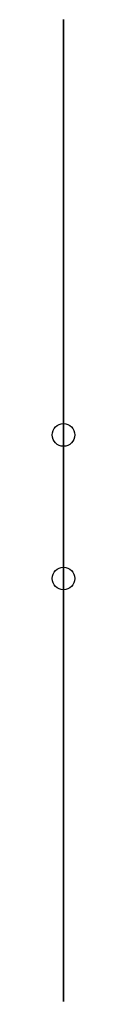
# Model space of a CAD drawing. Extents: x -2 to 2, y 31 to 161.
import ezdxf

# ---------------------------------------------------------------- set-up
doc = ezdxf.new("R2010")
doc.units = 0

# ---------------------------------------------------------------- blocks, each defined once
blk = doc.blocks.new('SKETCH019')
at = {"color": 7}
for points in [[(0, 161), (0, 31), (0, 31), (0, 161)], [(0, 126), (0, 141), (0, 141), (0, 126)], [(0, 88.45), (0, 103.55), (0, 103.55), (0, 88.45)], [(0, 51), (0, 66.1), (0, 66.1), (0, 51)]]:
    blk.add_lwpolyline(points, close=True, dxfattribs=at)
for centre in [(0, 106, 37), (0, 87, 37)]:
    blk.add_circle(centre, 1.5, dxfattribs=at)

msp = doc.modelspace()

# ---------------------------------------------------------------- block references
msp.add_blockref('SKETCH019', (0, 0))

doc.saveas('drawing.dxf')
